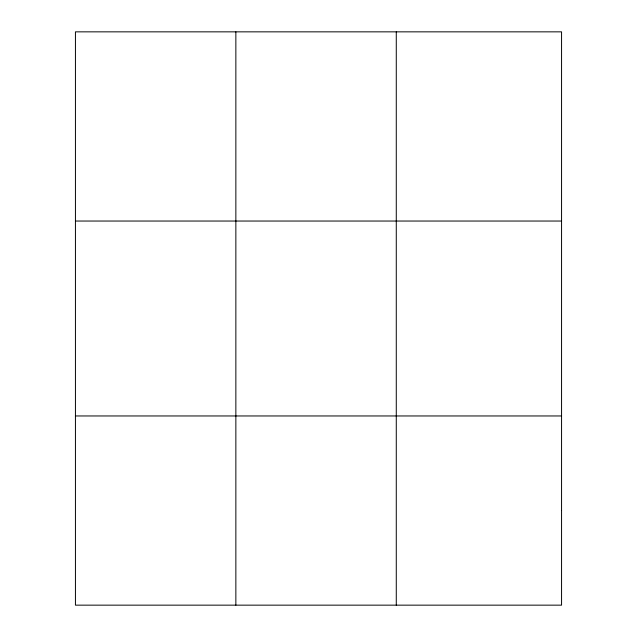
<?xml version="1.0" encoding="UTF-8"?>
<svg xmlns="http://www.w3.org/2000/svg" width="637" height="637" viewBox="0 0 637 637"><rect width="100%" height="100%" fill="white"/><g stroke="black" fill="none" stroke-linecap="round" stroke-linejoin="round"><path stroke-width="0.96" d="M235.857 605.15L235.857 31.85M396.278 605.15L396.278 31.85M75.437 221.039L561.563 221.039M75.437 415.961L561.563 415.961M561.563 510.556L561.563 605.15L75.437 605.15L75.437 31.85L561.563 31.85L561.563 510.556"/></g></svg>
